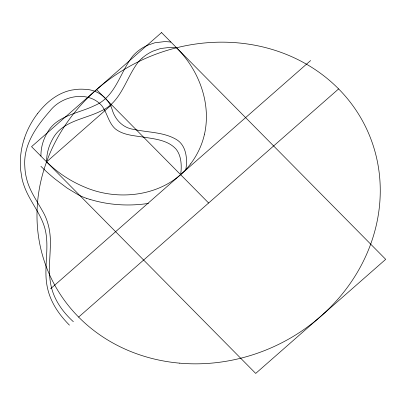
<?xml version="1.0" encoding="UTF-8"?>
<svg xmlns="http://www.w3.org/2000/svg" width="406" height="406" viewBox="0 0 406 406"><rect width="100%" height="100%" fill="white"/><g stroke="black" fill="none" stroke-linecap="round" stroke-linejoin="round"><path stroke-width="0.61" d="M204.517 134.153C211.409 102.987 198.783 69.893 176.534 47.817A46.091 41.671 -24.9 0 0 169.733 47.421L160.553 48.527L152.915 51.136A39.646 35.84 -24.9 0 0 142.136 58.129M24.187 138.933L23.269 141.953A88.645 80.139 -24.9 0 0 20.351 160.37L20.569 169.485L21.929 178.32A75.049 67.848 -24.9 0 0 24.472 186.801C30.135 202.269 42.168 214.886 45.568 231.247C49.314 249.548 43.513 268.285 47.197 286.59A75.445 68.208 -24.9 0 0 49.628 295.431C53.668 306.779 61.022 316.634 69.421 325.14M46.741 133.757C55.835 115.461 77.977 113.726 94.395 105.672C115.563 97.075 119.821 72.775 132.518 56.363A37.261 33.688 -24.9 0 1 135.406 53.328L136.441 52.374A39.646 35.84 -24.9 0 1 147.226 45.386L154.864 42.777L164.044 41.671A46.091 41.671 -24.9 0 1 170.845 42.067M190.587 163.887C166.506 195.931 119.663 202.366 84.336 186.953A133.158 120.389 -24.9 0 1 46.644 161.811A48.644 43.98 -24.9 0 1 52.384 139.491C61.58 121.252 83.631 119.46 100.084 111.427C121.252 102.83 125.51 78.531 138.207 62.118A37.261 33.688 -24.9 0 1 141.095 59.078L142.13 58.129M37.398 113.807C44.726 104.271 54.105 95.806 65.605 91.756A40.889 36.966 -24.9 0 1 71.806 90.066L76.648 89.376A45.807 41.412 -24.9 0 1 83.976 89.264C96.811 89.254 108.61 97.547 112.274 109.945C115.268 120.009 123.338 128.134 134.021 129.433C148.149 132.6 163.598 131.935 176.407 139.517C184.969 144.602 187.064 155.371 186.395 164.572A58.819 53.176 -24.9 0 1 185.882 169.312M46.583 161.862L111.559 104.839M50.613 288.742L310.605 60.57M78.627 317.086L338.624 88.914M90 199.442L86.376 198.275M73.364 321.709C62.428 311.757 53.419 298.953 50.735 284.18C48.218 271.264 50.166 258.099 50.349 245.077C50.826 233.069 48.497 220.834 42.199 210.481C37.012 201.163 30.765 192.287 27.527 182.025A72.075 65.163 -24.9 0 1 24.807 166.399C23.218 144.891 36.357 126.51 49.806 111.163C61.499 95.735 87.99 90.091 101.733 105.606C107.255 112.766 108.397 122.678 115.294 128.859C123.236 135.178 133.904 135.594 143.516 137.132C154.742 138.933 167.587 140.065 175.823 148.855C180.66 154.65 181.528 162.623 181.137 169.901A58.819 53.176 -24.9 0 1 180.624 174.636M40.92 166.338L45.487 170.718A235.896 213.267 -24.9 0 0 55.099 179.066L67.193 188.13L78.267 194.819A68.436 61.869 -24.9 0 0 86.371 198.275M96.552 89.619L208.628 203M204.487 134.153A79.845 72.187 -24.9 0 1 190.597 163.897M148.474 203.406A129.367 116.958 -24.9 0 1 90.015 199.412M40.935 156.107A48.644 43.98 -24.9 0 1 46.69 133.736M24.203 138.933A85.899 77.663 -24.9 0 1 37.398 113.807M161.547 32.576L31.551 146.662L255.704 373.424L385.7 259.338L161.547 32.576M179.741 363.162A174.489 157.751 -24.9 0 0 369.592 135.731A174.489 157.751 -24.9 0 0 76.546 110.107A174.489 157.751 -24.9 0 0 179.741 363.162"/></g></svg>
